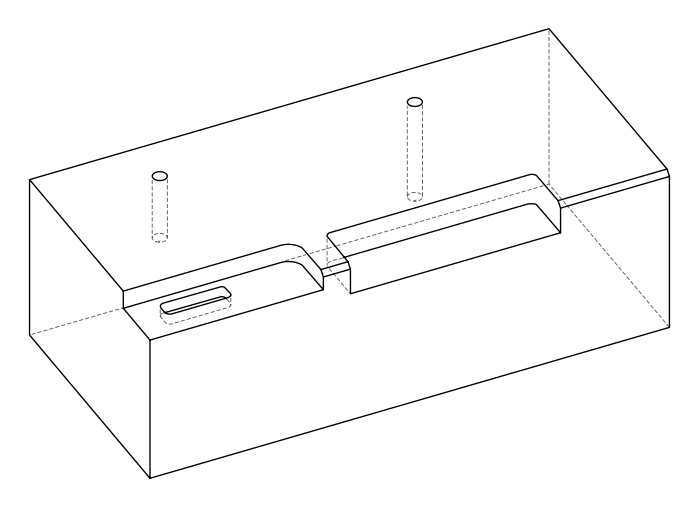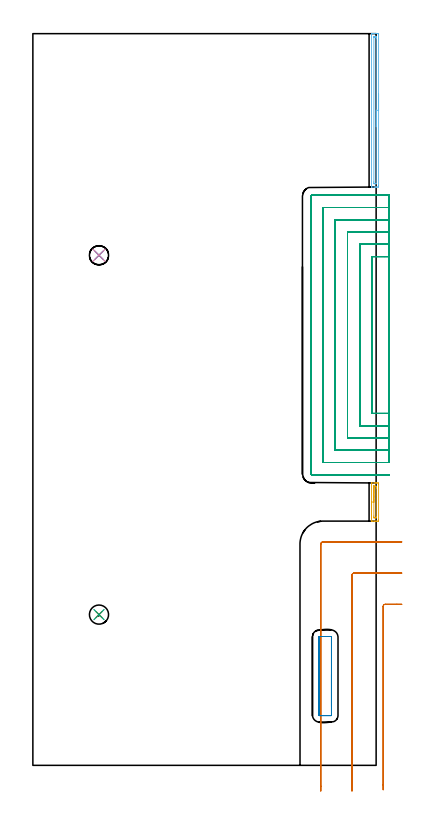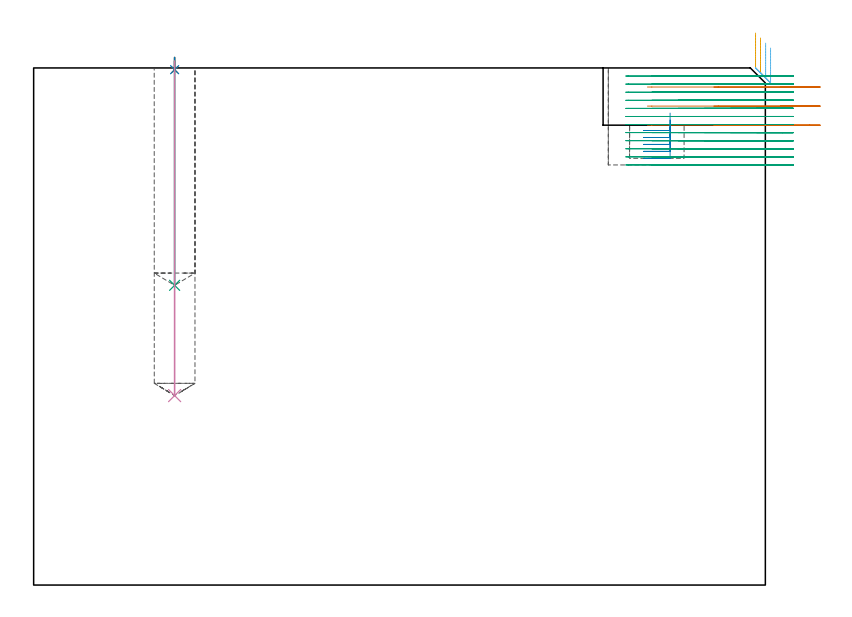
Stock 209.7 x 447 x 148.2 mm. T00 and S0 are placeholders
(PLAN: 9 operations, 5 tool changes, 68.2 min)
(1 SPOT_DRILL | STEP1POCKET | NXT0321_9005460120000 | 0.03 min | 3 mm3)
(2 SPOT_DRILL_1 | STEP1POCKET_1 | NXT0321_9005460120000 | 0.03 min | 1 mm3)
(3 DRILL_BLIND_HOLE_INTO_CENTER | STEP1POCKET | UGT0301_512 | 0.26 min | 6415 mm3)
(4 DRILL_BLIND_HOLE_INTO_CENTER_1 | STEP1POCKET_1 | UGT0301_512 | 0.39 min | 9805 mm3)
(5 AREA_MILL | FG_CHAMFER_SURFACE | UGT0205_001 | 0.54 min | 269 mm3)
(6 AREA_MILL_1 | FG_CHAMFER_SURFACE_1 | UGT0205_001 | 1.67 min | 894 mm3)
(7 MILL_CORNER_NOTCH_RECTANGULAR | CORNER_NOTCH_RECTANGULAR | UGT0201_109 | Follow Part, ap 6.35, ae 75% | 3.19 min | 113070 mm3)
(8 MILL_RECTANGULAR_POCKET | POCKET_RECTANGULAR_STRAIGHT | UGT0201_007 | Follow Part, ap 2, ae 75% | 1.52 min | 8216 mm3)
(9 MILL_SLOT | SLOT_PARTIAL_RECTANGULAR | NXT0201_013 | Follow Part, ap 2.5, ae 75% | 60.61 min | 225777 mm3)
(TOOL NXT0321_9005460120000 | NC Spot Drill, 142deg, 12mm, Carbide, Uncoated | D12 PA142 FL30 Z2)
(TOOL UGT0301_512 | Carbide Drill 11.7 mm | D11.7 PA118 FL94 Z2)
(TOOL UGT0205_001 | Chamfer Mill 20 x 3 x 45 deg. | D20 FL50 Z2)
(TOOL UGT0201_109 | End Mill 25.4 mm | D25.4 FL25 Z2)
(TOOL UGT0201_007 | End Mill 8 mm | D8 FL19 Z4)
(TOOL NXT0201_013 | ENDMILL 10mm | D10 FL30 Z4)
(OP 1 SPOT_DRILL)
G17 G21 G94 G90
T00 M6
G54
G17 G0 G90 X40.4 Y92.1 S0 M3
G43 Z158.2 H0
G94 G81 G98 Z147.696 F250. R151.2
G80
M5
M2
(OP 2 SPOT_DRILL_1)
G17 G21 G94 G90
T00 M6
G54
G17 G0 G90 X40.4 Y311.6 S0 M3
G43 Z158.2 H0
G94 G81 G98 Z147.696 F250. R151.2
G80
M5
M2
(OP 3 DRILL_BLIND_HOLE_INTO_CENTER)
G17 G21 G94 G90
T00 M6
G54
G17 G0 G90 X40.4 Y92.1 S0 M3
G43 Z158.2 H0
G94 G81 G98 Z85.9 F250. R150.2
G80
M5
M2
(OP 4 DRILL_BLIND_HOLE_INTO_CENTER_1)
G17 G21 G94 G90
T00 M6
G54
G17 G0 G90 X40.4 Y311.6 S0 M3
G43 Z158.2 H0
G94 G81 G98 Z54.3 F250. R150.2
G80
M5
M2
(OP 5 AREA_MILL)
G17 G21 G94 G90
T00 M6
G54
G17 G0 G90 X206.9 Y150.85 S1061 M3
G43 Z158.2 H0
G94 G1 Y150.888 Z157.328 F250.
Y151.002 Z156.463
Y151.191 Z155.612
Y151.453 Z154.78
Y151.787 Z153.974
Y152.19 Z153.2
Y152.658 Z152.464
Y153.19 Z151.772
Y153.779 Z151.129
Y154.422 Z150.54
Y155.114 Z150.008
Y155.85 Z149.54
Y156.624 Z149.137
Y157.43 Z148.803
Y158.262 Z148.541
Y159.113 Z148.352
Y159.978 Z148.238
Y160.85 Z148.2
Y172.397
X206.903 Y172.49 Z148.189
X206.989 Y172.497 Z148.104
X207.083 Y172.5 Z148.016
X208.645 Z146.454
X209.05 Z146.046
X209.253 Z145.844
X209.927 Z145.17
X210.13 Z144.967
X210.805 Y172.495 Z144.289
X211.19 Y172.49 Z143.904
X211.194 Y172.347 Z143.902
X211.199 Y171.953 Z143.901
X211.2 Y171.553 Z143.9
Y150.235
X211.199 Y149.747 Z143.901
X211.194 Y149.353 Z143.902
X211.19 Y149.21 Z143.904
X210.805 Y149.2 Z144.288
X210.13 Z144.967
X209.927 Z145.17
X209.253 Z145.844
X209.05 Z146.046
X208.645 Z146.454
X207.701 Z147.398
X207.082 Z148.016
X206.989 Y149.203 Z148.104
X206.903 Y149.21 Z148.189
X206.9 Y149.303 Z148.2
Y160.85
X208.314 Z146.786
X208.315 Y170.177 Z146.785
X208.318 Y170.363 Z146.782
X208.321 Y170.454 Z146.779
X208.326 Y170.49 Z146.774
X208.412 Y170.493 Z146.688
X208.732 Y170.499 Z146.368
X209.05 Z146.05
X209.611 Y170.497 Z145.489
X209.728 Y170.49 Z145.372
X209.779 Y170.482 Z145.321
X209.783 Y170.323 Z145.317
X209.784 Y170.177 Z145.316
X209.786 Y169.432 Z145.314
Y151.667
X209.785 Y151.523 Z145.315
X209.782 Y151.337 Z145.318
X209.779 Y151.246 Z145.321
X209.774 Y151.21 Z145.326
X209.688 Y151.207 Z145.412
X209.368 Y151.201 Z145.732
X209.05 Z146.05
X208.489 Y151.203 Z146.611
X208.372 Y151.21 Z146.728
X208.321 Y151.218 Z146.779
X208.317 Y151.377 Z146.783
X208.316 Y151.523 Z146.784
X208.314 Y152.268 Z146.786
Y160.85
Y161.722 Z146.824
Y162.586 Z146.938
Y163.438 Z147.126
Y164.27 Z147.389
Y165.076 Z147.723
Y165.85 Z148.125
Y166.586 Z148.594
Y167.278 Z149.125
Y167.921 Z149.715
Y168.51 Z150.358
Y169.041 Z151.05
Y169.51 Z151.786
Y169.913 Z152.56
Y170.247 Z153.366
Y170.509 Z154.198
Y170.698 Z155.049
Y170.812 Z155.914
Y170.85 Z156.786
G0 Z158.2
M5
M2
(OP 6 AREA_MILL_1)
G17 G21 G94 G90
T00 M6
G54
G17 G0 G90 X211.2 Y410.15 S1061 M3
G43 Z158.2 H0
Z153.9
G94 G1 Y410.112 Z153.028 F250.
Y409.998 Z152.163
Y409.809 Z151.312
Y409.547 Z150.48
Y409.213 Z149.674
Y408.81 Z148.9
Y408.342 Z148.164
Y407.81 Z147.472
Y407.221 Z146.829
Y406.578 Z146.24
Y405.886 Z145.708
Y405.15 Z145.24
Y404.376 Z144.837
Y403.57 Z144.503
Y402.738 Z144.241
Y401.887 Z144.052
Y401.022 Z143.938
Y400.15 Z143.9
X211.199 Y353.871 Z143.901
X211.195 Y353.475
X211.19 Y353.31 Z143.904
X210.805 Y353.3 Z144.289
X210.176 Z144.922
X209.927 Z145.169
X209.298 Z145.799
X209.05 Z146.046
X208.554 Z146.546
X207.123 Z147.975
X207.01 Y353.302 Z148.083
X206.903 Y353.31 Z148.189
X206.9 Y353.426 Z148.2
Y446.874
X206.903 Y446.99 Z148.189
X207.01 Y446.998 Z148.083
X207.123 Y447. Z147.975
X207.792 Z147.307
X208.554 Z146.545
X209.05 Z146.046
X209.298 Z145.799
X209.927 Z145.169
X210.176 Z144.922
X210.805 Y446.995 Z144.289
X211.19 Y446.99 Z143.904
X211.195 Y446.825 Z143.901
X211.199 Y446.429
X211.2 Y400.15 Z143.9
X209.786 Z145.314
X209.785 Y355.464 Z145.315
X209.784 Y355.371 Z145.316
X209.781 Y355.326 Z145.319
X209.78 Y355.311 Z145.32
X209.741 Y355.309 Z145.359
X209.394 Y355.302 Z145.706
X209.05 Y355.301 Z146.05
X208.515 Y355.304 Z146.585
X208.378 Y355.31 Z146.722
X208.321 Y355.329 Z146.779
X208.317 Y355.505 Z146.783
X208.316 Y355.651 Z146.784
X208.314 Y356.397 Z146.786
X208.315 Y444.836 Z146.785
X208.316 Y444.929 Z146.784
X208.319 Y444.974 Z146.781
X208.32 Y444.989 Z146.78
X208.359 Y444.991 Z146.741
X208.706 Y444.998 Z146.394
X209.05 Y444.999 Z146.05
X209.585 Y444.996 Z145.515
X209.722 Y444.99 Z145.378
X209.779 Y444.971 Z145.321
X209.783 Y444.795 Z145.317
X209.784 Y444.649 Z145.316
X209.786 Y443.903 Z145.314
Y400.15
Y399.278 Z145.352
Y398.414 Z145.466
Y397.562 Z145.655
Y396.73 Z145.917
Y395.924 Z146.251
Y395.15 Z146.654
Y394.414 Z147.123
Y393.722 Z147.654
Y393.079 Z148.243
Y392.49 Z148.886
Y391.959 Z149.578
Y391.49 Z150.314
Y391.087 Z151.088
Y390.753 Z151.894
Y390.491 Z152.726
Y390.302 Z153.578
Y390.188 Z154.443
Y390.15 Z155.314
G0 Z158.2
M5
M2
(OP 7 MILL_CORNER_NOTCH_RECTANGULAR)
G17 G21 G94 G90
T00 M6
G54
G17 G0 G90 X225.4 Y98.4 S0 M3
G43 Z158.2 H0
Z142.733
G94 G1 X222.4 F250.
X215.264 F500.
G3 X214. Y97.136 R1.27
G1 Y-11.95
Y-14.95 F250.
G0 Z158.2
X225.4 Y117.45
Z142.733
G1 X222.4
X196.214 F500.
G3 X194.95 Y116.186 R1.27
G1 Y-12.7
Y-15.7 F250.
G0 Z158.2
X225.4 Y136.5
Z142.733
G1 X222.4
X177.164 F500.
G3 X175.9 Y135.236 R1.27
G1 Y-12.7
Y-15.7 F250.
G0 Z158.2
X225.4 Y98.4
Z137.267
G1 X222.4
X215.264 F500.
G3 X214. Y97.136 R1.27
G1 Y-11.95
Y-14.95 F250.
G0 Z158.2
X225.4 Y117.45
Z137.267
G1 X222.4
X196.214 F500.
G3 X194.95 Y116.186 R1.27
G1 Y-12.7
Y-15.7 F250.
G0 Z158.2
X225.4 Y136.5
Z137.267
G1 X222.4
X177.164 F500.
G3 X175.9 Y135.236 R1.27
G1 Y-12.7
Y-15.7 F250.
G0 Z158.2
X225.4 Y98.4
Z131.8
G1 X222.4
X215.264 F500.
G3 X214. Y97.136 R1.27
G1 Y-11.95
Y-14.95 F250.
G0 Z158.2
X225.4 Y117.45
Z131.8
G1 X222.4
X196.214 F500.
G3 X194.95 Y116.186 R1.27
G1 Y-12.7
Y-15.7 F250.
G0 Z158.2
X225.4 Y136.5
Z131.8
G1 X222.4
X177.164 F500.
G3 X175.9 Y135.236 R1.27
G1 Y-12.7
Y-15.7 F250.
G0 Z158.2
M5
M2
(OP 8 MILL_RECTANGULAR_POCKET)
G17 G21 G94 G90
T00 M6
G54
G17 G0 G90 X182.4 Y35.918 S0 M3
G43 Z158.2 H0
Z135.262
G94 G1 Y54.55 Z130.269 F250.
Y78.5 F500.
G3 X182.2 Y78.7 R0.2
G1 X175.
G3 X174.8 Y78.5 R0.2
G1 Y30.6
G3 X175. Y30.4 R0.2
G1 X182.2
G3 X182.4 Y30.6 R0.2
G1 Y54.55
Y55.55
G0 Y35.918 Z133.269
G1 Y54.55 Z128.277 F250.
Y78.5 F500.
G3 X182.2 Y78.7 R0.2
G1 X175.
G3 X174.8 Y78.5 R0.2
G1 Y30.6
G3 X175. Y30.4 R0.2
G1 X182.2
G3 X182.4 Y30.6 R0.2
G1 Y54.55
Y55.55
G0 Y35.918 Z131.277
G1 Y54.55 Z126.285 F250.
Y78.5 F500.
G3 X182.2 Y78.7 R0.2
G1 X175.
G3 X174.8 Y78.5 R0.2
G1 Y30.6
G3 X175. Y30.4 R0.2
G1 X182.2
G3 X182.4 Y30.6 R0.2
G1 Y54.55
Y55.55
G0 Y35.918 Z129.285
G1 Y54.55 Z124.292 F250.
Y78.5 F500.
G3 X182.2 Y78.7 R0.2
G1 X175.
G3 X174.8 Y78.5 R0.2
G1 Y30.6
G3 X175. Y30.4 R0.2
G1 X182.2
G3 X182.4 Y30.6 R0.2
G1 Y54.55
Y55.55
G0 Y35.918 Z127.292
G1 Y54.55 Z122.3 F250.
Y78.5 F500.
G3 X182.2 Y78.7 R0.2
G1 X175.
G3 X174.8 Y78.5 R0.2
G1 Y30.6
G3 X175. Y30.4 R0.2
G1 X182.2
G3 X182.4 Y30.6 R0.2
G1 Y54.55
Y55.55
G0 Z158.2
M5
M2
(OP 9 MILL_SLOT)
G17 G21 G94 G90
T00 M6
G54
G17 G0 G90 X217.7 Y310.8 S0 M3
G43 Z158.2 H0
Z145.883
G94 G1 X214.7 F250.
X207.2 F500.
Y215.
X214.7
X217.7 F250.
Y318.3
X214.7
X199.7 F500.
Y207.5
X214.7
X217.7 F250.
Y325.8
X214.7
X192.2 F500.
Y200.
X214.7
X217.7 F250.
Y333.3
X214.7
X184.7 F500.
Y192.5
X214.7
X217.7 F250.
Y340.8
X214.7
X177.2 F500.
Y185.
X214.7
X217.7 F250.
Y348.3
X214.7
X170.4 F500.
G3 X169.7 Y347.6 R0.7
G1 Y178.2
G3 X170.4 Y177.5 R0.7
G1 X214.7
X217.7 F250.
G0 Y310.8 Z143.567
G1 X214.7
X207.2 F500.
Y215.
X214.7
X217.7 F250.
Y318.3
X214.7
X199.7 F500.
Y207.5
X214.7
X217.7 F250.
Y325.8
X214.7
X192.2 F500.
Y200.
X214.7
X217.7 F250.
Y333.3
X214.7
X184.7 F500.
Y192.5
X214.7
X217.7 F250.
Y340.8
X214.7
X177.2 F500.
Y185.
X214.7
X217.7 F250.
Y348.3
X214.7
X170.4 F500.
G3 X169.7 Y347.6 R0.7
G1 Y178.2
G3 X170.4 Y177.5 R0.7
G1 X214.7
X217.7 F250.
G0 Y310.8 Z141.25
G1 X214.7
X207.2 F500.
Y215.
X214.7
X217.7 F250.
Y318.3
X214.7
X199.7 F500.
Y207.5
X214.7
X217.7 F250.
Y325.8
X214.7
X192.2 F500.
Y200.
X214.7
X217.7 F250.
Y333.3
X214.7
X184.7 F500.
Y192.5
X214.7
X217.7 F250.
Y340.8
X214.7
X177.2 F500.
Y185.
X214.7
X217.7 F250.
Y348.3
X214.7
X170.4 F500.
G3 X169.7 Y347.6 R0.7
G1 Y178.2
G3 X170.4 Y177.5 R0.7
G1 X214.7
X217.7 F250.
G0 Y310.8 Z138.933
G1 X214.7
X207.2 F500.
Y215.
X214.7
X217.7 F250.
Y318.3
X214.7
X199.7 F500.
Y207.5
X214.7
X217.7 F250.
Y325.8
X214.7
X192.2 F500.
Y200.
X214.7
X217.7 F250.
Y333.3
X214.7
X184.7 F500.
Y192.5
X214.7
X217.7 F250.
Y340.8
X214.7
X177.2 F500.
Y185.
X214.7
X217.7 F250.
Y348.3
X214.7
X170.4 F500.
G3 X169.7 Y347.6 R0.7
G1 Y178.2
G3 X170.4 Y177.5 R0.7
G1 X214.7
X217.7 F250.
G0 Y310.8 Z136.617
G1 X214.7
X207.2 F500.
Y215.
X214.7
X217.7 F250.
Y318.3
X214.7
X199.7 F500.
Y207.5
X214.7
X217.7 F250.
Y325.8
X214.7
X192.2 F500.
Y200.
X214.7
X217.7 F250.
Y333.3
X214.7
X184.7 F500.
Y192.5
X214.7
X217.7 F250.
Y340.8
X214.7
X177.2 F500.
Y185.
X214.7
X217.7 F250.
Y348.3
X214.7
X170.4 F500.
G3 X169.7 Y347.6 R0.7
G1 Y178.2
G3 X170.4 Y177.5 R0.7
G1 X214.7
X217.7 F250.
G0 Y310.8 Z134.3
G1 X214.7
X207.2 F500.
Y215.
X214.7
X217.7 F250.
Y318.3
X214.7
X199.7 F500.
Y207.5
X214.7
X217.7 F250.
Y325.8
X214.7
X192.2 F500.
Y200.
X214.7
X217.7 F250.
Y333.3
X214.7
X184.7 F500.
Y192.5
X214.7
X217.7 F250.
Y340.8
X214.7
X177.2 F500.
Y185.
X214.7
X217.7 F250.
Y348.3
X214.7
X170.4 F500.
G3 X169.7 Y347.6 R0.7
G1 Y178.2
G3 X170.4 Y177.5 R0.7
G1 X214.7
X217.7 F250.
G0 Y310.8 Z131.983
G1 X214.7
X207.2 F500.
Y215.
X214.7
X217.7 F250.
Y318.3
X214.7
X199.7 F500.
Y207.5
X214.7
X217.7 F250.
Y325.8
X214.7
X192.2 F500.
Y200.
X214.7
X217.7 F250.
Y333.3
X214.7
X184.7 F500.
Y192.5
X214.7
X217.7 F250.
Y340.8
X214.7
X177.2 F500.
Y185.
X214.7
X217.7 F250.
Y348.3
X214.7
X170.4 F500.
G3 X169.7 Y347.6 R0.7
G1 Y178.2
G3 X170.4 Y177.5 R0.7
G1 X214.7
X217.7 F250.
G0 Y310.8 Z129.667
G1 X214.7
X207.2 F500.
Y215.
X214.7
X217.7 F250.
Y318.3
X214.7
X199.7 F500.
Y207.5
X214.7
X217.7 F250.
Y325.8
X214.7
X192.2 F500.
Y200.
X214.7
X217.7 F250.
Y333.3
X214.7
X184.7 F500.
Y192.5
X214.7
X217.7 F250.
Y340.8
X214.7
X177.2 F500.
Y185.
X214.7
X217.7 F250.
Y348.3
X214.7
X170.4 F500.
G3 X169.7 Y347.6 R0.7
G1 Y178.2
G3 X170.4 Y177.5 R0.7
G1 X214.7
X217.7 F250.
G0 Y310.8 Z127.35
G1 X214.7
X207.2 F500.
Y215.
X214.7
X217.7 F250.
Y318.3
X214.7
X199.7 F500.
Y207.5
X214.7
X217.7 F250.
Y325.8
X214.7
X192.2 F500.
Y200.
X214.7
X217.7 F250.
Y333.3
X214.7
X184.7 F500.
Y192.5
X214.7
X217.7 F250.
Y340.8
X214.7
X177.2 F500.
Y185.
X214.7
X217.7 F250.
Y348.3
X214.7
X170.4 F500.
G3 X169.7 Y347.6 R0.7
G1 Y178.2
G3 X170.4 Y177.5 R0.7
G1 X214.7
X217.7 F250.
G0 Y310.8 Z125.033
G1 X214.7
X207.2 F500.
Y215.
X214.7
X217.7 F250.
Y318.3
X214.7
X199.7 F500.
Y207.5
X214.7
X217.7 F250.
Y325.8
X214.7
X192.2 F500.
Y200.
X214.7
X217.7 F250.
Y333.3
X214.7
X184.7 F500.
Y192.5
X214.7
X217.7 F250.
Y340.8
X214.7
X177.2 F500.
Y185.
X214.7
X217.7 F250.
Y348.3
X214.7
X170.4 F500.
G3 X169.7 Y347.6 R0.7
G1 Y178.2
G3 X170.4 Y177.5 R0.7
G1 X214.7
X217.7 F250.
G0 Y310.8 Z122.717
G1 X214.7
X207.2 F500.
Y215.
X214.7
X217.7 F250.
Y318.3
X214.7
X199.7 F500.
Y207.5
X214.7
X217.7 F250.
Y325.8
X214.7
X192.2 F500.
Y200.
X214.7
X217.7 F250.
Y333.3
X214.7
X184.7 F500.
Y192.5
X214.7
X217.7 F250.
Y340.8
X214.7
X177.2 F500.
Y185.
X214.7
X217.7 F250.
Y348.3
X214.7
X170.4 F500.
G3 X169.7 Y347.6 R0.7
G1 Y178.2
G3 X170.4 Y177.5 R0.7
G1 X214.7
X217.7 F250.
G0 Y310.8 Z120.4
G1 X214.7
X207.2 F500.
Y215.
X214.7
X217.7 F250.
Y318.3
X214.7
X199.7 F500.
Y207.5
X214.7
X217.7 F250.
Y325.8
X214.7
X192.2 F500.
Y200.
X214.7
X217.7 F250.
Y333.3
X214.7
X184.7 F500.
Y192.5
X214.7
X217.7 F250.
Y340.8
X214.7
X177.2 F500.
Y185.
X214.7
X217.7 F250.
Y348.3
X214.7
X170.4 F500.
G3 X169.7 Y347.6 R0.7
G1 Y178.2
G3 X170.4 Y177.5 R0.7
G1 X214.7
X217.7 F250.
G0 Z158.2
M5
M2
